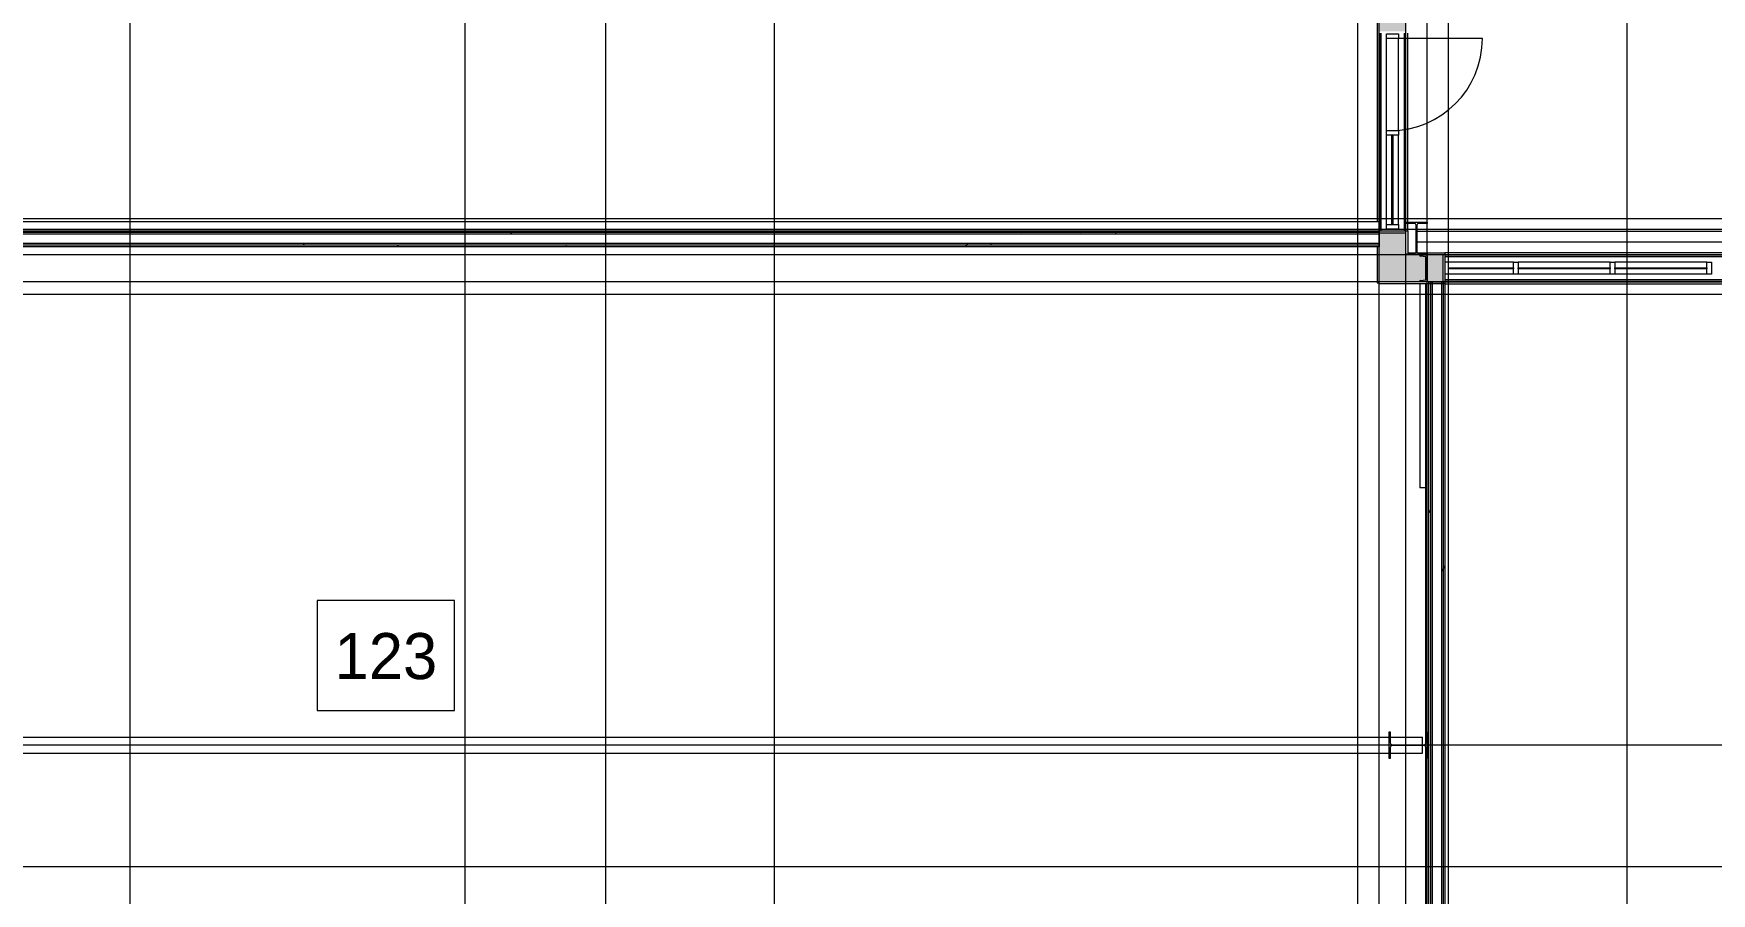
# Model space of a CAD drawing. Header units: inches. Extents: x 21035 to 27089, y -23277 to -20247.
# Drawn here: x 22278 to 22906, y -22599 to -22277 of the extents above; entities that cross this region are included whole.
import ezdxf

# ---------------------------------------------------------------- set-up
doc = ezdxf.new("R2010")
doc.units = ezdxf.units.IN
doc.header["$MEASUREMENT"] = 0
doc.linetypes.add('Grid Line 1_2_', pattern=[0.875, 0.5, -0.125, 0.125, -0.125])
for name, color, linetype, lineweight in [('A-AREA-IDEN', 2, 'Continuous', 9), ('A-CLNG', 13, 'Continuous', 13), ('A-DOOR', 31, 'Continuous', 13), ('A-GLAZ-CURT', 52, 'Continuous', 13), ('A-GLAZ-CWMG', 51, 'Continuous', 13), ('A-ROOF-PATT', 132, 'Continuous', 13), ('A-WALL', 113, 'Continuous', 13), ('A-WALL-PATT', 111, 'Continuous', 25), ('G-ANNO-SYMB', 111, 'Continuous', 9), ('I-WALL', 2, 'Continuous', 13), ('S-BEAM', 12, 'Continuous', 13), ('S-COLS', 52, 'Continuous', 13), ('S-GRID', 1, 'Continuous', 9)]:
    doc.layers.add(name, color=color, linetype=linetype, lineweight=lineweight)
doc.styles.add('Century Gothic', font='GOTHIC.TTF', dxfattribs={"height": 17.245342})
pattern_1 = [(161.57, (0.96, 0.96), (-7.6802237, -0.0009796), [0, -54.643, 6.067, 0]), (18.43, (-0.96, 0.96), (-7.6802237, 0.0009796), [0, -54.643, 6.067, 0]), (108.43, (0.96, 0.96), (3.8382953, -19.20136532), [18.211, -42.499]), (71.57, (-0.96, 0.96), (3.8382953, 19.20136532), [18.211, -42.499])]
pattern_2 = [(0, (0, 0), (61.44, 15.36), [2.534, -43.546, 2.534, -43.546, -245.76]), (0, (0, 0), (61.44, 15.36), [-92.16, 2.534, -89.626, 2.534, -43.546, -107.52]), (0, (0, 0), (61.44, 15.36), [-230.4, 2.534, -28.186, 2.534, -74.266]), (120, (23.04, 7.68), (-44.02215, 45.528601), [2.534, -43.546, 2.534, -43.546, -245.76]), (120, (23.04, 7.68), (-44.02215, 45.528601), [-92.16, 2.534, -89.626, 2.534, -43.546, -107.52]), (120, (23.04, 7.68), (-44.02215, 45.528601), [-230.4, 2.534, -28.186, 2.534, -74.266]), (240, (30.72, 38.4), (-17.41785, -60.888601), [2.534, -43.546, 2.534, -43.546, -245.76]), (240, (30.72, 38.4), (-17.41785, -60.888601), [-92.16, 2.534, -89.626, 2.534, -43.546, -107.52]), (240, (30.72, 38.4), (-17.41785, -60.888601), [-230.4, 2.534, -28.186, 2.534, -74.266])]

# ---------------------------------------------------------------- blocks, each defined once
blk = doc.blocks.new('W-Wide Flange - 2_-3_ deep-V16-RCP - First Floor')
at = {"layer": 'S-BEAM', "color": 8, "lineweight": 9}
blk.add_line((22085.26, -22347.05), (22781.39, -22347.05), dxfattribs=at)
blk = doc.blocks.new('Girt_C - 10_D-1401750-RCP - First Floor')
at = {"layer": 'S-BEAM', "color": 8, "lineweight": 9}
for p, q in [((22781.39, -22276.55), (22781.39, -22350.55)), ((22781.97, -22276.55), (22781.97, -22350.55)), ((22782.04, -22276.55), (22782.04, -22350.55)), ((22790.75, -22276.55), (22790.75, -22350.55)), ((22790.82, -22276.55), (22790.82, -22350.55)), ((22791.39, -22347.3), (22791.39, -22276.55)), ((22791.39, -22350.55), (22791.39, -22347.74))]:
    blk.add_line(p, q, dxfattribs=at)
blk = doc.blocks.new('W-Wide Flange - 2_-3_ deep-1401662-RCP - First Floor')
at = {"layer": 'S-BEAM', "color": 8, "lineweight": 9}
for p, q in [((22085.76, -22540.05), (22785.14, -22540.05)), ((22785.57, -22540.05), (22797.65, -22540.05)), ((22797.65, -22542.91), (22797.65, -22540.05)), ((22797.65, -22546.05), (22797.65, -22543.18)), ((22085.76, -22546.05), (22785.14, -22546.05)), ((22785.57, -22546.05), (22797.65, -22546.05))]:
    blk.add_line(p, q, dxfattribs=at)
blk = doc.blocks.new('Girt_C - 10_D-1260059-RCP - First Floor')
at = {"layer": 'S-BEAM', "color": 8, "lineweight": 9}
for p, q in [((23080.89, -22359.55), (22806.02, -22359.55)), ((24630.02, -22360.13), (22806.02, -22360.13)), ((24630.02, -22360.2), (22806.02, -22360.2)), ((24630.02, -22368.91), (22806.02, -22368.91)), ((24630.02, -22368.98), (22806.02, -22368.98)), ((22806.02, -22369.55), (24629.89, -22369.55))]:
    blk.add_line(p, q, dxfattribs=at)
blk = doc.blocks.new('W-Wide Flange - W12X22-1533120-RCP - First Floor')
at = {"layer": 'S-BEAM', "color": 8, "lineweight": 9}
for p, q in [((22795.53, -22350.59), (23085.27, -22350.59)), ((22795.53, -22354.61), (23085.27, -22354.61)), ((22795.53, -22354.63), (23085.27, -22354.63))]:
    blk.add_line(p, q, dxfattribs=at)
blk = doc.blocks.new('System Panel - Interior Glazing-1220293-RCP - First Floor')
at = {"layer": 'A-GLAZ-CURT', "color": 7}
for p, q in [((-17.21875, -0.9375), (-17.21875, -0.5625)), ((-17.21875, -0.5625), (17.21875, -0.5625)), ((17.21875, -0.9375), (-17.21875, -0.9375)), ((17.21875, -0.5625), (17.21875, -0.9375))]:
    blk.add_line(p, q, dxfattribs=at)
blk = doc.blocks.new('System Panel - Interior Glazing-1972891-RCP - First Floor')
at = {"layer": 'A-GLAZ-CURT', "color": 7}
for p, q in [((-11.97, -0.94), (-11.97, -0.56)), ((-11.97, -0.56), (11.97, -0.56)), ((11.97, -0.94), (-11.97, -0.94)), ((11.97, -0.56), (11.97, -0.94))]:
    blk.add_line(p, q, dxfattribs=at)
blk = doc.blocks.new('Rectangular Mullion - Interior 1_75_ x 4_5_-1972889-RCP - First Floor')
at = {"layer": 'A-GLAZ-CWMG', "color": 8, "lineweight": 9}
for p, q in [((22831.7, -22362.3), (22806.02, -22362.3)), ((22831.7, -22366.8), (22806.02, -22366.8))]:
    blk.add_line(p, q, dxfattribs=at)
blk = doc.blocks.new('Rectangular Mullion - Interior 1_75_ x 4_5_-1179490-RCP - First Floor')
at = {"layer": 'A-GLAZ-CWMG', "color": 8, "lineweight": 9}
for p, q in [((24604.89, -22362.3), (24570.45, -22362.3)), ((24604.89, -22366.8), (24570.45, -22366.8))]:
    blk.add_line(p, q, dxfattribs=at)
blk = doc.blocks.new('Rectangular Mullion - Interior 1_75_ x 4_5_-1220290-RCP - First Floor')
at = {"layer": 'A-GLAZ-CWMG', "color": 7}
for p, q in [((0.875, 3), (-0.875, 3)), ((-0.875, 3), (-0.875, -1.5)), ((0.875, -1.5), (0.875, 3)), ((-0.875, -1.5), (0.875, -1.5))]:
    blk.add_line(p, q, dxfattribs=at)
blk = doc.blocks.new('System Panel - Interior Glazing-1220302-RCP - First Floor')
at = {"layer": 'A-GLAZ-CURT', "color": 7}
for p, q in [((-16.71875, -0.9375), (-16.71875, -0.5625)), ((-16.71875, -0.5625), (16.71875, -0.5625)), ((16.71875, -0.9375), (-16.71875, -0.9375)), ((16.71875, -0.5625), (16.71875, -0.9375))]:
    blk.add_line(p, q, dxfattribs=at)
blk = doc.blocks.new('Door_Single_Storefront - one-1371407-RCP - First Floor')
at = {"layer": 'A-DOOR', "color": 8, "lineweight": 9}
blk.add_line((-17.21875, 34.4375), (-17.21875, 0), dxfattribs=at)
blk.add_arc((-17.21875, 0), 34.4375, 360, 90, dxfattribs=at)
blk = doc.blocks.new('Rectangular Mullion - Interior 1_75_ x 4_5_-1214150-RCP - First Floor')
at = {"layer": 'A-GLAZ-CWMG', "color": 8, "lineweight": 9}
for p, q in [((22784.14, -22348.18), (22784.14, -22314.74)), ((22788.64, -22348.18), (22788.64, -22314.74))]:
    blk.add_line(p, q, dxfattribs=at)
blk = doc.blocks.new('Rectangular Mullion - Interior 1_75_ x 4_5_-1220297-RCP - First Floor')
at = {"layer": 'A-GLAZ-CWMG', "color": 7}
for p, q in [((0, 3), (-1.75, 3)), ((-1.75, 3), (-1.75, -1.5)), ((0, -1.5), (0, 3)), ((-1.75, -1.5), (0, -1.5))]:
    blk.add_line(p, q, dxfattribs=at)
blk = doc.blocks.new('Rectangular Mullion - Interior 1_75_ x 4_5_-1220298-RCP - First Floor')
at = {"layer": 'A-GLAZ-CWMG', "color": 7}
for p, q in [((-1.75, 3), (0, 3)), ((-1.75, -1.5), (-1.75, 3)), ((0, 3), (0, -1.5)), ((0, -1.5), (-1.75, -1.5))]:
    blk.add_line(p, q, dxfattribs=at)

msp = doc.modelspace()

# ---------------------------------------------------------------- hatches: boundary and pattern name
at = {"layer": 'A-ROOF-PATT', "lineweight": 9}
h = msp.add_hatch(dxfattribs=at)
h.set_pattern_fill('FP_17', color=8, style=0, pattern_type=2)
h.set_pattern_definition([(90, (0, -38.45), (36.188, -2e-15), [])])
h.paths.add_polyline_path([(26284.39023, -22371.68387), (26284.39023, -21120.45299), (22783.89023, -21120.45299), (22783.89023, -21121.80281), (26283.89023, -21121.80281), (26283.89023, -22233.67781), (26281.39028, -22233.67781), (26281.45273, -22369.55281), (26281.45273, -22369.61531), (26281.45273, -22371.68387), (26283.82773, -22371.68387), (26283.89023, -22371.68387)], flags=0)
h.paths.add_polyline_path([(26272.64023, -22371.68387), (26273.39023, -22371.68387), (26273.39023, -22370.67781), (26272.64023, -22370.67781)], flags=0)
h.paths.add_polyline_path([(22780.63923, -22369.95341), (22781.38923, -22369.95341), (22781.38923, -22356.55281), (22780.63923, -22356.55281), (22780.63923, -22369.55281)], flags=0)
h.paths.add_polyline_path([(22781.38923, -22347.05281), (22781.38923, -22111.80281), (22780.63923, -22111.80281), (22780.63923, -22347.05281)], flags=0)
h.paths.add_polyline_path([(22780.63923, -22105.80281), (22781.38923, -22105.80281), (22781.38923, -21870.55281), (22780.63923, -21870.55281), (22780.63923, -22104.30138)], flags=0)
h.paths.add_polyline_path([(22780.63923, -21864.55281), (22781.38923, -21864.55281), (22781.38923, -21851.55281), (22780.63923, -21851.55281), (22780.63923, -21854.55281)], flags=0)
h.paths.add_polyline_path([(22936.85773, -21135.05281), (23072.76523, -21135.05281), (23072.76523, -21134.30281), (22928.76523, -21134.30281), (22928.76523, -21135.05281), (22932.98656, -21135.05281)], flags=0)
at = {"layer": 'A-WALL-PATT', "lineweight": 9}
h = msp.add_hatch(dxfattribs=at)
h.set_pattern_fill('FP_11', color=8, style=0, pattern_type=2)
h.set_pattern_definition(pattern_1)
h.paths.add_polyline_path([(22781.38923, -22359.55281), (22791.38923, -22359.55281), (22791.38923, -22351.30281), (22781.38923, -22351.30281), (22781.38923, -22358.80281)], flags=0)
h.paths.add_polyline_path([(22781.38923, -22275.80281), (22791.38923, -22275.80281), (22791.38923, -21852.30281), (22781.38923, -21852.30281), (22781.38923, -22259.23638)], flags=0)
h = msp.add_hatch(dxfattribs=at)
h.set_pattern_fill('FP_10', color=8, style=0, pattern_type=2)
h.set_pattern_definition(pattern_2)
h.paths.add_polyline_path([(22766.8785, -22351.17781), (22781.38923, -22351.17781), (22781.38923, -22350.55281), (22069.64023, -22350.55281), (22069.64023, -22351.17781), (22749.33213, -22351.17781)], flags=0)
h = msp.add_hatch(dxfattribs=at)
h.set_pattern_fill('FP_10', color=8, style=0, pattern_type=2)
h.set_pattern_definition(pattern_2)
h.paths.add_polyline_path([(22766.8785, -22351.80281), (22781.38923, -22351.80281), (22781.38923, -22351.17781), (22069.64023, -22351.17781), (22069.64023, -22351.80281), (22749.33213, -22351.80281)], flags=0)
h = msp.add_hatch(dxfattribs=at)
h.set_pattern_fill('FP_10', color=8, style=0, pattern_type=2)
h.set_pattern_definition(pattern_2)
h.paths.add_polyline_path([(22781.38923, -22355.92781), (22781.38923, -22355.30281), (22069.64023, -22355.30281), (22069.64023, -22355.92781), (22766.8785, -22355.92781)], flags=0)
h = msp.add_hatch(dxfattribs=at)
h.set_pattern_fill('FP_10', color=8, style=0, pattern_type=2)
h.set_pattern_definition(pattern_2)
h.paths.add_polyline_path([(22714.23938, -22356.55281), (22781.38923, -22356.55281), (22781.38923, -22355.92781), (22069.64023, -22355.92781), (22069.64023, -22356.55281), (22433.49738, -22356.55281)], flags=0)
h = msp.add_hatch(dxfattribs=at)
h.set_pattern_fill('FP_11', color=8, style=0, pattern_type=2)
h.set_pattern_definition(pattern_1)
h.paths.add_polyline_path([(25738.76523, -22369.55281), (25738.76523, -22359.55281), (25563.51523, -22359.55281), (25563.51523, -22369.55281), (25732.21588, -22369.55281)], flags=0)
h.paths.add_polyline_path([(25481.51523, -22369.55281), (25481.51523, -22359.55281), (25161.51523, -22359.55281), (25161.51523, -22369.55281), (25469.02025, -22369.55281)], flags=0)
h.paths.add_polyline_path([(25118.01523, -22369.55281), (25118.01523, -22359.55281), (24920.26523, -22359.55281), (24920.26523, -22369.55281), (25100.54638, -22369.55281)], flags=0)
h.paths.add_polyline_path([(24842.14023, -22369.55281), (24842.14023, -22359.55281), (24630.76523, -22359.55281), (24630.76523, -22369.55281), (24837.35075, -22369.55281)], flags=0)
h.paths.add_polyline_path([(22805.26523, -22369.55281), (22805.26523, -22359.55281), (22781.38923, -22359.55281), (22781.38923, -22369.55281), (22801.97125, -22369.55281)], flags=0)
h = msp.add_hatch(dxfattribs=at)
h.set_pattern_fill('FP_10', color=8, style=0, pattern_type=2)
h.set_pattern_definition(pattern_2)
h.paths.add_polyline_path([(22800.64023, -22787.30281), (22800.64023, -22696.58406), (22800.01523, -22696.58406), (22800.01523, -22787.30281)], flags=0)
h.paths.add_polyline_path([(22800.64023, -22660.58406), (22800.64023, -22656.61531), (22800.01523, -22656.61531), (22800.01523, -22660.58406)], flags=0)
h.paths.add_polyline_path([(22800.01523, -22652.99031), (22800.64023, -22652.99031), (22800.64023, -22369.55281), (22800.01523, -22369.55281), (22800.01523, -22652.36531)], flags=0)
h = msp.add_hatch(dxfattribs=at)
h.set_pattern_fill('FP_10', color=8, style=0, pattern_type=2)
h.set_pattern_definition(pattern_2)
h.paths.add_polyline_path([(22804.76523, -22787.30281), (22805.39023, -22787.30281), (22805.39023, -22696.58406), (22804.76523, -22696.58406), (22804.76523, -22786.55281)], flags=0)
h.paths.add_polyline_path([(22805.39023, -22660.58406), (22805.39023, -22369.55281), (22804.76523, -22369.55281), (22804.76523, -22660.58406)], flags=0)
h = msp.add_hatch(dxfattribs=at)
h.set_pattern_fill('FP_10', color=8, style=0, pattern_type=2)
h.set_pattern_definition(pattern_2)
h.paths.add_polyline_path([(22805.39023, -22787.30281), (22806.01523, -22787.30281), (22806.01523, -22696.58406), (22805.39023, -22696.58406), (22805.39023, -22786.55281)], flags=0)
h.paths.add_polyline_path([(22805.39023, -22660.58406), (22806.01523, -22660.58406), (22806.01523, -22369.55281), (22805.39023, -22369.55281), (22805.39023, -22646.57388)], flags=0)
at = {"layer": 'S-COLS', "lineweight": 9}
h = msp.add_hatch(dxfattribs=at)
h.set_pattern_fill('FP_8', color=8, style=0, pattern_type=2)
h.set_pattern_definition([(45, (0, 0), (-19.00703, 19.00703), []), (45, (0, 28.8), (-19.00703, 19.00703), [])])
h.paths.add_polyline_path([(22799.39023, -22369.55281), (22799.39023, -22359.55281), (22796.50023, -22359.55281), (22796.62793, -22359.86111), (22796.93623, -22359.98881), (22798.86423, -22360.29418), (22798.86423, -22368.81145), (22796.62793, -22369.24451), (22796.50023, -22369.55281)], flags=0)

# ---------------------------------------------------------------- linework, layer by layer
at = {"layer": 'A-AREA-IDEN', "flags": 128}
msp.add_lwpolyline([(22383.88276, -22488.89923), (22383.88276, -22530.04209), (22435.30276, -22530.04209), (22435.30276, -22488.89923)], close=True, dxfattribs=at)
at = {"layer": 'A-CLNG', "color": 8, "lineweight": 9}
for p, q in [((22780.63923, -22111.80281), (22780.63923, -22347.05281)), ((22780.63923, -22356.55281), (22780.63923, -22369.95341)), ((22780.63923, -22369.95341), (22781.38923, -22369.95341)), ((22798.89023, -22542.37719), (22798.89023, -22370.30281)), ((22798.89023, -22652.36531), (22798.89023, -22543.72843))]:
    msp.add_line(p, q, dxfattribs=at)
at = {"layer": 'A-WALL', "color": 7}
for p, q in [((22781.38923, -22351.17781), (22069.64023, -22351.17781)), ((22781.38923, -22351.80281), (22069.64023, -22351.80281)), ((22781.38923, -22351.30281), (22791.38923, -22351.30281)), ((22791.38923, -22359.55281), (22791.38923, -22351.30281)), ((22781.38923, -22355.30281), (22069.64023, -22355.30281)), ((22781.38923, -22355.92781), (22069.64023, -22355.92781)), ((22805.26523, -22359.55281), (22791.38923, -22359.55281)), ((22805.26523, -22359.55281), (22805.26523, -22369.55281)), ((22805.26523, -22369.55281), (22781.38923, -22369.55281)), ((22800.64023, -22369.55281), (22800.64023, -22652.99031)), ((22801.26523, -22369.55281), (22801.26523, -22652.99031)), ((22804.76523, -22369.55281), (22804.76523, -22660.58406)), ((22805.39023, -22369.55281), (22805.39023, -22660.58406))]:
    msp.add_line(p, q, dxfattribs=at)
at = {"layer": 'A-WALL', "color": 8, "lineweight": 9}
for p in [(22796.64023, -22370.30281), (22798.64023, -22446.67781)]:
    msp.add_line(p, (22796.64023, -22446.67781), dxfattribs=at)
at = {"layer": 'G-ANNO-SYMB'}
for p, q in [((22439.17362, -20363.10083), (22439.17362, -23024.73142)), ((22874.1556, -20363.10083), (22874.1556, -23159.64997)), ((22491.854, -20364.36945), (22491.854, -23160.91859)), ((26413.15948, -22374.35697), (21954.65163, -22374.35697)), ((26409.52721, -22588.63029), (21852.53251, -22588.63029))]:
    msp.add_line(p, q, dxfattribs=at)
at = {"layer": 'I-WALL', "color": 8, "lineweight": 9}
for p, q in [((22792.13923, -22347.30281), (22792.13923, -22276.55281)), ((22792.13923, -22350.55281), (22792.13923, -22347.7364)), ((23080.89023, -22358.80281), (22806.01523, -22358.80281)), ((22806.01523, -22370.30281), (24629.89135, -22370.30281))]:
    msp.add_line(p, q, dxfattribs=at)
at = {"layer": 'I-WALL', "color": 7}
for p, q in [((22069.64023, -22350.55281), (22792.13923, -22350.55281)), ((22781.38923, -22370.30281), (22781.38923, -22350.55281)), ((22781.38923, -22350.55281), (22781.38923, -22356.55281)), ((22792.13923, -22350.55281), (22792.13923, -22358.80281)), ((22781.38923, -22356.55281), (22069.64023, -22356.55281)), ((22792.13923, -22358.80281), (22806.01523, -22358.80281)), ((22806.01523, -22358.80281), (22806.01523, -22660.58406)), ((22806.01523, -22370.30281), (22781.38923, -22370.30281)), ((22800.01523, -22652.36531), (22800.01523, -22369.55281)), ((22800.01523, -22369.55281), (22806.01523, -22369.55281))]:
    msp.add_line(p, q, dxfattribs=at)
at = {"layer": 'S-COLS', "color": 7}
for p, q in [((22791.39023, -22347.7364), (22791.39023, -22347.30281)), ((22791.39023, -22347.30281), (22799.39023, -22347.30281)), ((22794.55429, -22347.7364), (22791.39023, -22347.7364)), ((22795.24569, -22358.42781), (22795.24569, -22348.42781)), ((22795.53476, -22348.42781), (22795.53476, -22358.42781)), ((22799.39023, -22347.7364), (22796.22616, -22347.7364)), ((22799.39023, -22347.30281), (22799.39023, -22347.7364)), ((22791.39023, -22359.11922), (22794.55429, -22359.11922)), ((22791.39023, -22359.55281), (22791.39023, -22359.11922)), ((22799.39023, -22359.55281), (22791.39023, -22359.55281)), ((22796.22616, -22359.11922), (22799.39023, -22359.11922)), ((22796.50023, -22359.55281), (22799.39023, -22359.55281)), ((22798.86423, -22360.29418), (22796.93623, -22359.98881)), ((22798.86423, -22368.81145), (22798.86423, -22360.29418)), ((22799.39023, -22359.11922), (22799.39023, -22359.55281)), ((22799.39023, -22359.55281), (22799.39023, -22369.55281)), ((22799.39023, -22369.55281), (22796.50023, -22369.55281)), ((22796.93623, -22369.11681), (22798.86423, -22368.81145)), ((22785.14023, -22548.05281), (22785.14023, -22538.05281)), ((22785.14023, -22538.05281), (22785.57382, -22538.05281)), ((22785.57382, -22538.05281), (22785.57382, -22542.21687)), ((22786.26523, -22542.90828), (22798.26523, -22542.90828)), ((22798.26523, -22543.19734), (22786.26523, -22543.19734)), ((22798.95663, -22542.21687), (22798.95663, -22538.05281)), ((22798.95663, -22538.05281), (22799.39023, -22538.05281)), ((22799.39023, -22538.05281), (22799.39023, -22548.05281)), ((22785.57382, -22548.05281), (22785.14023, -22548.05281)), ((22785.57382, -22543.88875), (22785.57382, -22548.05281)), ((22798.95663, -22548.05281), (22798.95663, -22543.88875)), ((22799.39023, -22548.05281), (22798.95663, -22548.05281))]:
    msp.add_line(p, q, dxfattribs=at)
for centre, radius, start, end in [((22794.55429, -22348.42781), 0.69141, 0, 90), ((22796.22616, -22348.42781), 0.69141, 90, 180), ((22794.55429, -22358.42781), 0.69141, 270, 0), ((22796.22616, -22358.42781), 0.69141, 180, 270), ((22796.93623, -22359.55281), 0.436, 180, 270), ((22796.93623, -22369.55281), 0.436, 90, 180), ((22786.26523, -22542.21687), 0.69141, 180, 270), ((22786.26523, -22543.88875), 0.69141, 90, 180), ((22798.26523, -22542.21687), 0.69141, 270, 0), ((22798.26523, -22543.88875), 0.69141, 0, 90)]:
    msp.add_arc(centre, radius, start, end, dxfattribs=at)
at = {"layer": 'S-GRID', "linetype": 'Grid Line 1_2_'}
for p, q in [((22313.89023, -23227.3711), (22313.89023, -20361.60083)), ((22555.14023, -23227.3711), (22555.14023, -20361.60083)), ((22773.39023, -23227.3711), (22773.39023, -20361.60083)), ((22781.39023, -23227.3711), (22781.39023, -20361.60083)), ((22781.39023, -23227.3711), (22781.39023, -20361.60083)), ((22791.39023, -23227.3711), (22791.39023, -20361.60083)), ((22799.39023, -23227.3711), (22799.39023, -20361.60083)), ((22799.39023, -23227.3711), (22799.39023, -20361.60083)), ((22807.39023, -23227.3711), (22807.39023, -20361.60083)), ((26557.32365, -22346.05281), (21678.63847, -22346.05281)), ((26557.32365, -22350.05281), (21678.63847, -22350.05281)), ((26557.32365, -22359.55281), (21678.63847, -22359.55281)), ((26557.32365, -22359.55281), (21678.63847, -22359.55281)), ((26557.32365, -22369.55281), (21678.63847, -22369.55281)), ((26557.32365, -22543.05281), (21678.63847, -22543.05281)), ((26557.32365, -22543.05281), (21678.63847, -22543.05281))]:
    msp.add_line(p, q, dxfattribs=at)

# ---------------------------------------------------------------- block references
at = {"layer": 'A-DOOR', "color": 8, "lineweight": 9, "rotation": 270}
msp.add_blockref('Door_Single_Storefront - one-1371407-RCP - First Floor', (22785.63923, -22295.77156), dxfattribs=at)
at = {"layer": 'A-GLAZ-CURT', "color": 8, "lineweight": 9}
for name, p, rotation in [('System Panel - Interior Glazing-1220302-RCP - First Floor', (22785.63923, -22331.45906), 90), ('System Panel - Interior Glazing-1972891-RCP - First Floor', (22819.73398, -22365.30281), 180), ('System Panel - Interior Glazing-1220293-RCP - First Floor', (22850.67148, -22365.30281), 180), ('System Panel - Interior Glazing-1220293-RCP - First Floor', (22886.85898, -22365.30281), 180)]:
    msp.add_blockref(name, p, dxfattribs=dict(at, rotation=rotation))
at = {"layer": 'A-GLAZ-CWMG', "color": 8, "lineweight": 9, "extrusion": (0, 0, -1), "rotation": 90}
for name, p in [('Rectangular Mullion - Interior 1_75_ x 4_5_-1220297-RCP - First Floor', (-22785.63923, -22276.80281)), ('Rectangular Mullion - Interior 1_75_ x 4_5_-1220290-RCP - First Floor', (-22785.63923, -22313.86531))]:
    msp.add_blockref(name, p, dxfattribs=at)
at = {"layer": 'A-GLAZ-CWMG', "color": 8, "lineweight": 9, "rotation": 270}
for name, p in [('Rectangular Mullion - Interior 1_75_ x 4_5_-1179490-RCP - First Floor', (45150.94204, 2291.89991)), ('Rectangular Mullion - Interior 1_75_ x 4_5_-1220298-RCP - First Floor', (22785.63923, -22349.92781))]:
    msp.add_blockref(name, p, dxfattribs=at)
at = {"layer": 'A-GLAZ-CWMG', "color": 8, "lineweight": 9}
for name, p in [('Rectangular Mullion - Interior 1_75_ x 4_5_-1214150-RCP - First Floor', (0, 0)), ('Rectangular Mullion - Interior 1_75_ x 4_5_-1972889-RCP - First Floor', (0, 0)), ('Rectangular Mullion - Interior 1_75_ x 4_5_-1179490-RCP - First Floor', (-1737, 0)), ('Rectangular Mullion - Interior 1_75_ x 4_5_-1179490-RCP - First Floor', (-1700.8125, 0))]:
    msp.add_blockref(name, p, dxfattribs=at)
at = {"layer": 'A-GLAZ-CWMG', "color": 8, "lineweight": 9, "extrusion": (0, 0, -1)}
for p in [(-22832.57773, -22365.30281), (-22868.76523, -22365.30281), (-22904.95273, -22365.30281)]:
    msp.add_blockref('Rectangular Mullion - Interior 1_75_ x 4_5_-1220290-RCP - First Floor', p, dxfattribs=at)
at = {"layer": 'S-BEAM', "color": 8, "lineweight": 9}
for name in ['Girt_C - 10_D-1401750-RCP - First Floor', 'W-Wide Flange - 2_-3_ deep-V16-RCP - First Floor', 'W-Wide Flange - W12X22-1533120-RCP - First Floor', 'Girt_C - 10_D-1260059-RCP - First Floor', 'W-Wide Flange - 2_-3_ deep-1401662-RCP - First Floor']:
    msp.add_blockref(name, (0, 0), dxfattribs=at)

# ---------------------------------------------------------------- texts
at = {"layer": 'A-AREA-IDEN', "insert": (22409.59276, -22501.08246), "char_height": 17.245342, "width": 47.304, "attachment_point": 2, "line_spacing_factor": 0.984117, "style": 'Century Gothic'}
msp.add_mtext('123', dxfattribs=at)

doc.saveas('drawing.dxf')
